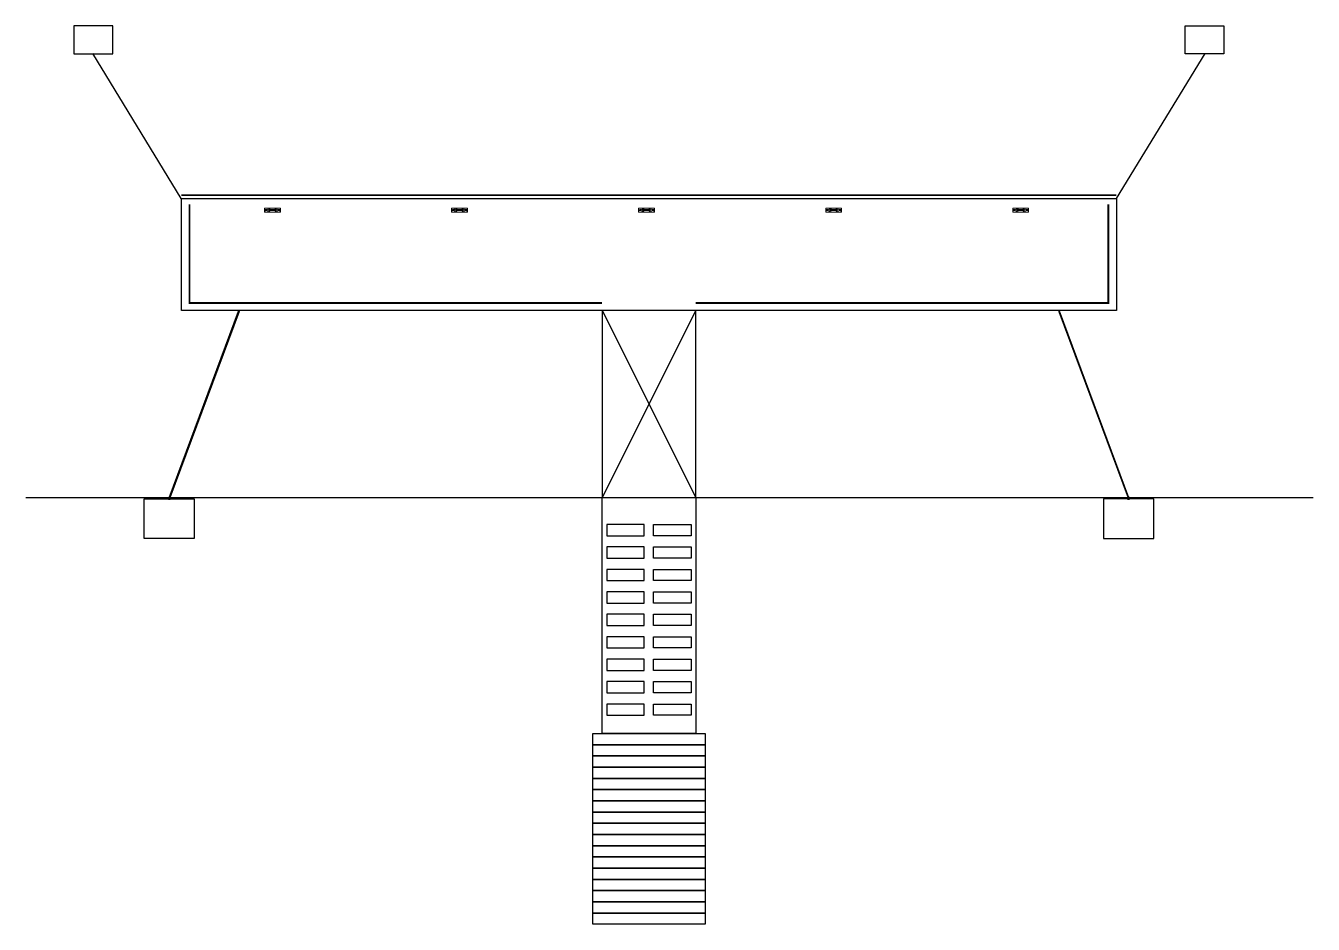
# Model space of a CAD drawing. Header units: inches. Extents: x -40481 to 81187, y 82955 to 118688.
# Drawn here: x -40481 to -6061, y 86179 to 110204 of the extents above; entities that cross this region are included whole.
import ezdxf

# ---------------------------------------------------------------- set-up
doc = ezdxf.new("R2010")
doc.units = ezdxf.units.IN
doc.header["$LTSCALE"] = 1000
doc.header["$MEASUREMENT"] = 0
doc.linetypes.add('DOTE', pattern=[2.42, 2, -0.2, 0.02, -0.2])
doc.layers.add('00标注文字', color=2, linetype='Continuous', lineweight=15)
for name, color, linetype in [('DOTE', 1, 'Continuous'), ('PUB_DIM', 3, 'Continuous'), ('W-STEEL_FRAME钢架', 3, 'Continuous')]:
    doc.layers.add(name, color=color, linetype=linetype)

# ---------------------------------------------------------------- blocks, each defined once
blk = doc.blocks.new('M24_90')
at = {"layer": 'PUB_DIM'}
for p, q in [((-11, 11), (-14, 10)), ((-11, 11), (-7, 10)), ((-11, 11), (11, 11)), ((-7, 10), (0, 11)), ((-7, 10), (-7, 0)), ((0, 11), (7, 10)), ((11, 11), (7, 10)), ((7, 10), (7, 0)), ((11, 11), (14, 10)), ((-11, -74), (-14, -73)), ((-11, -74), (-7, -73)), ((-11, -74), (11, -74)), ((-7, -73), (-7, -58)), ((-7, -73), (0, -74)), ((0, -74), (7, -73)), ((7, -73), (7, -58)), ((11, -74), (7, -73)), ((11, -74), (14, -73))]:
    blk.add_line(p, q, dxfattribs=at)
for points in [[(-14, 10), (14, 10), (14, 0), (-14, 0)], [(-8, 0), (8, 0), (8, -77), (-8, -77)], [(-15, -52), (15, -52), (15, -55), (-15, -55)], [(-14, -73), (14, -73), (14, -58), (-14, -58)]]:
    blk.add_lwpolyline(points, close=True, dxfattribs=at)
blk = doc.blocks.new('M16膨胀螺栓')
at = {"layer": 'PUB_DIM'}
for p, q in [((-12, 12), (-16, 10)), ((-12, 12), (-8, 10)), ((-12, 12), (12, 12)), ((-8, 10), (0, 12)), ((0, 12), (8, 10)), ((12, 12), (8, 10)), ((12, 12), (16, 10)), ((-8, -84), (-12, -103)), ((-12, -103), (-12, -112)), ((-12, -112), (12, -112)), ((-10, -112), (-10, -112)), ((0, -128), (-10, -123)), ((-5, -117), (5, -117)), ((-2, -107), (-4, -112)), ((-1, -84), (-2, -107)), ((0, -128), (10, -123)), ((1, -84), (2, -107)), ((2, -107), (4, -112)), ((8, -84), (12, -103)), ((10, -112), (10, -112)), ((12, -103), (12, -112))]:
    blk.add_line(p, q, dxfattribs=at)
for points in [[(-16, 10), (16, 10), (16, 0), (-16, 0)], [(-8, 22), (8, 22), (8, -73), (-8, -73)], [(-10, -18), (10, -18), (10, -123), (-10, -123)], [(-8, -79), (8, -79), (8, -84), (-8, -84)]]:
    blk.add_lwpolyline(points, close=True, dxfattribs=at)
for centre, start, end in [((-5, -112), 180, 270), ((5, -112), 270, 0)]:
    blk.add_arc(centre, 5, start, end, dxfattribs=at)
blk = doc.blocks.new('jhasdasda')
for points in [[(31715.21, 22809.98), (31734.5, 22817.16), (31734.48, 22817.23), (31715.19, 22810.05)], [(31715.15, 22810.11), (31715.15, 22809.92), (31715.25, 22809.92), (31715.25, 22810.11)], [(31715.15, 22810.11), (31715.15, 22809.92), (31715.15, 22809.92), (31715.15, 22810.11)]]:
    blk.add_lwpolyline(points, close=True)
at = {"layer": 'DOTE', "linetype": 'DOTE', "ltscale": 0.02}
for p, q in [((31734.51, 22817.19), (31734.51, 22817.23)), ((31715.16, 22810.01), (31715.05, 22810.01)), ((31715.08, 22810.03), (31715.08, 22809.99))]:
    blk.add_line(p, q, dxfattribs=at)
at = {"layer": 'DOTE', "linetype": 'DOTE', "ltscale": 0.005}
for p, q in [((31715.06, 22810.04), (31715.04, 22810.04)), ((31715.06, 22809.99), (31715.04, 22809.99))]:
    blk.add_line(p, q, dxfattribs=at)
at = {"layer": 'PUB_DIM'}
for p, q in [((31734.53, 22817.22), (31734.5, 22817.21)), ((31734.54, 22817.21), (31734.5, 22817.2)), ((31734.5, 22817.19), (31734.5, 22817.21)), ((31734.54, 22817.2), (31734.5, 22817.19)), ((31734.54, 22817.2), (31734.5, 22817.19)), ((31715.05, 22810.04), (31715.05, 22810.04)), ((31715.05, 22810.03), (31715.05, 22810.03)), ((31715.05, 22810.02), (31715.1, 22810.02)), ((31715.05, 22810.01), (31715.1, 22810.01)), ((31715.05, 22810.01), (31715.1, 22810.01)), ((31715.05, 22810), (31715.1, 22810)), ((31715.05, 22809.99), (31715.05, 22809.99)), ((31715.05, 22809.98), (31715.05, 22809.98)), ((31715.1, 22810.02), (31715.1, 22810))]:
    blk.add_line(p, q, dxfattribs=at)
for points in [[(31734.53, 22817.21), (31734.46, 22817.19), (31734.46, 22817.18), (31734.53, 22817.2)], [(31734.54, 22817.17), (31734.54, 22817.24), (31734.54, 22817.24), (31734.54, 22817.17)], [(31715.05, 22810.05), (31715.05, 22809.98), (31715.05, 22809.98), (31715.05, 22810.05)], [(31715.07, 22810.01), (31715.15, 22810.01), (31715.15, 22810.01), (31715.07, 22810.01)]]:
    blk.add_lwpolyline(points, close=True, dxfattribs=at)
at = {"layer": 'PUB_DIM', "yscale": 0.00034578227118466, "zscale": 0.00034578227118466}
for name, p, xscale, rotation in [('M24_90', (31734.52, 22817.19), -0.00034578227118466, 197.171382090231), ('M16膨胀螺栓', (31715.05, 22810.04), -0.00034578227118466, 270.0000000000003), ('M16膨胀螺栓', (31715.05, 22809.99), 0.00034578227118466, 270.0000000000675)]:
    blk.add_blockref(name, p, dxfattribs=dict(at, xscale=xscale, rotation=rotation))
at = {"layer": 'PUB_DIM', "xscale": -0.00034578227118466, "yscale": 0.00034578227118466, "zscale": 0.00034578227118466}
blk.add_blockref('M24_90', (31715.08, 22810.02), dxfattribs=at)
blk = doc.blocks.new('游艇码头系船柱')
at = {"layer": '00标注文字', "color": 2}
for p, q in [((0.04, 0.1), (0.045, 0.1)), ((0.04, 0.05), (0.045, 0.05)), ((0.045, 0.1), (0.045, 0.05)), ((0.045, 0.095), (0.096, 0.095)), ((0.045, 0.055), (0.096, 0.055)), ((0.15, 0.11), (0.19, 0.11)), ((0.15, 0.04), (0.19, 0.04)), ((0.43, 0.095), (0.18, 0.095)), ((0.43, 0.055), (0.18, 0.055)), ((0.46, 0.11), (0.42, 0.11)), ((0.46, 0.04), (0.42, 0.04)), ((0.565, 0.095), (0.514, 0.095)), ((0.565, 0.055), (0.514, 0.055)), ((0.57, 0.1), (0.565, 0.1)), ((0.565, 0.1), (0.565, 0.05)), ((0.57, 0.05), (0.565, 0.05))]:
    blk.add_line(p, q, dxfattribs=at)
blk.add_lwpolyline([(0, 0.15), (0.61, 0.15), (0.61, 0), (0, 0)], close=True, dxfattribs=at)
for centre in [(0.13, 0.075), (0.48, 0.075)]:
    blk.add_circle(centre, 0.04, dxfattribs=at)
at = {"layer": '00标注文字', "color": 8}
for centre in [(0.13, 0.075), (0.48, 0.075)]:
    blk.add_circle(centre, 0.035, dxfattribs=at)
at = {"layer": '00标注文字', "color": 2}
for centre, radius, start, end in [((0.046, 0.075), 0.0256, 102.6804, 257.3196), ((0.151, 0.075), 0.035, 325.1501, 34.8499), ((0.19, 0.075), 0.035, 34.8499, 90), ((0.19, 0.075), 0.035, 270, 325.1501), ((0.42, 0.075), 0.035, 90, 145.1501), ((0.42, 0.075), 0.035, 214.8499, 270), ((0.459, 0.075), 0.035, 145.1501, 214.8499), ((0.564, 0.075), 0.0256, 282.6804, 77.3196)]:
    blk.add_arc(centre, radius, start, end, dxfattribs=at)
blk = doc.blocks.new('*U245')
at = {"layer": '00标注文字', "xscale": -693.1336901761795, "yscale": 693.1336901761795, "zscale": 693.1336901761795}
blk.add_blockref('游艇码头系船柱', (211, -52), dxfattribs=at)
blk = doc.blocks.new('*U246')
at = {"color": 0, "linetype": 'ByBlock', "lineweight": -2, "transparency": 16777216}
for p in [(0, 0), (5000, 0), (10000, 0), (15000, 0), (20000, 0)]:
    blk.add_blockref('*U245', p, dxfattribs=at)
blk = doc.blocks.new('*U247')
blk.add_lwpolyline([(-1500, 150), (1500, 150), (1500, -150), (-1500, -150)], close=True)
blk = doc.blocks.new('*U248')
at = {"color": 0, "linetype": 'ByBlock', "lineweight": -2, "transparency": 16777216}
for p in [(0, 0), (0, -300), (0, -600), (0, -900), (0, -1200), (0, -1500), (0, -1800), (0, -2100), (0, -2400), (0, -2700), (0, -3000), (0, -3300), (0, -3600), (0, -3900), (0, -4200), (0, -4500), (0, -4800)]:
    blk.add_blockref('*U247', p, dxfattribs=at)
blk = doc.blocks.new('*U249')
for points in [[(-1125, -150), (-125, -150), (-125, 150), (-1125, 150)], [(1125, -150), (125, -150), (125, 150), (1125, 150)]]:
    blk.add_lwpolyline(points, close=True)
blk = doc.blocks.new('*U250')
at = {"color": 0, "linetype": 'ByBlock', "lineweight": -2, "transparency": 16777216}
for p in [(0, 0), (0, -600), (0, -1200), (0, -1800), (0, -2400), (0, -3000), (0, -3600), (0, -4200), (0, -4800)]:
    blk.add_blockref('*U249', p, dxfattribs=at)

msp = doc.modelspace()

# ---------------------------------------------------------------- linework, layer by layer
for points in [[(-38155, 110204), (-39196, 110204), (-39196, 109453), (-38155, 109453)], [(-9489, 110204), (-8448, 110204), (-8448, 109453), (-9489, 109453)], [(-36320, 105587), (-11320, 105587), (-11320, 102587), (-21820, 102587), (-21820, 102587), (-25820, 102587), (-25820, 102587), (-36320, 102587)], [(-37316, 97550), (-35976, 97550), (-35976, 96494), (-37316, 96494)], [(-25070, 97587), (-22570, 97587), (-22570, 91279), (-25070, 91279)], [(-10325, 97550), (-11665, 97550), (-11665, 96494), (-10325, 96494)]]:
    msp.add_lwpolyline(points, close=True)
for points in [[(-36323, 105587), (-38689, 109459)], [(-11320, 105587), (-8954, 109459)], [(-40481, 97587), (-6061, 97587)]]:
    msp.add_lwpolyline(points)
at = {"color": 4, "const_width": 50}
msp.add_lwpolyline([(-36320, 105674), (-11323, 105674)], dxfattribs=at)
at = {"color": 6, "const_width": 50}
for points in [[(-36102, 105427), (-36102, 102793), (-25615, 102793), (-25615, 102793), (-25075, 102793)], [(-11539, 105427), (-11539, 102793), (-22026, 102793), (-22026, 102793), (-22569, 102793)]]:
    msp.add_lwpolyline(points, dxfattribs=at)
at = {"color": 2}
msp.add_lwpolyline([(-25070, 97587), (-22570, 97587), (-22570, 102587), (-25070, 102587)], close=True, dxfattribs=at)
for points in [[(-22570, 102587), (-25070, 97587)], [(-25070, 102587), (-22570, 97587)]]:
    msp.add_lwpolyline(points, dxfattribs=at)

# ---------------------------------------------------------------- block references
for name, p in [('*U246', (-33884, 105274)), ('*U250', (-23820, 96718)), ('*U248', (-23820, 91129))]:
    msp.add_blockref(name, p)
at = {"layer": 'W-STEEL_FRAME钢架', "yscale": 258.4147892690873, "zscale": 258.4147892690873}
for p, xscale, rotation in [((-5931087, -8098096), -258.4147892690873, 270), ((5883446, -8098096), 258.4147892690873, 90.00000000000001)]:
    msp.add_blockref('jhasdasda', p, dxfattribs=dict(at, xscale=xscale, rotation=rotation))

doc.saveas('drawing.dxf')
